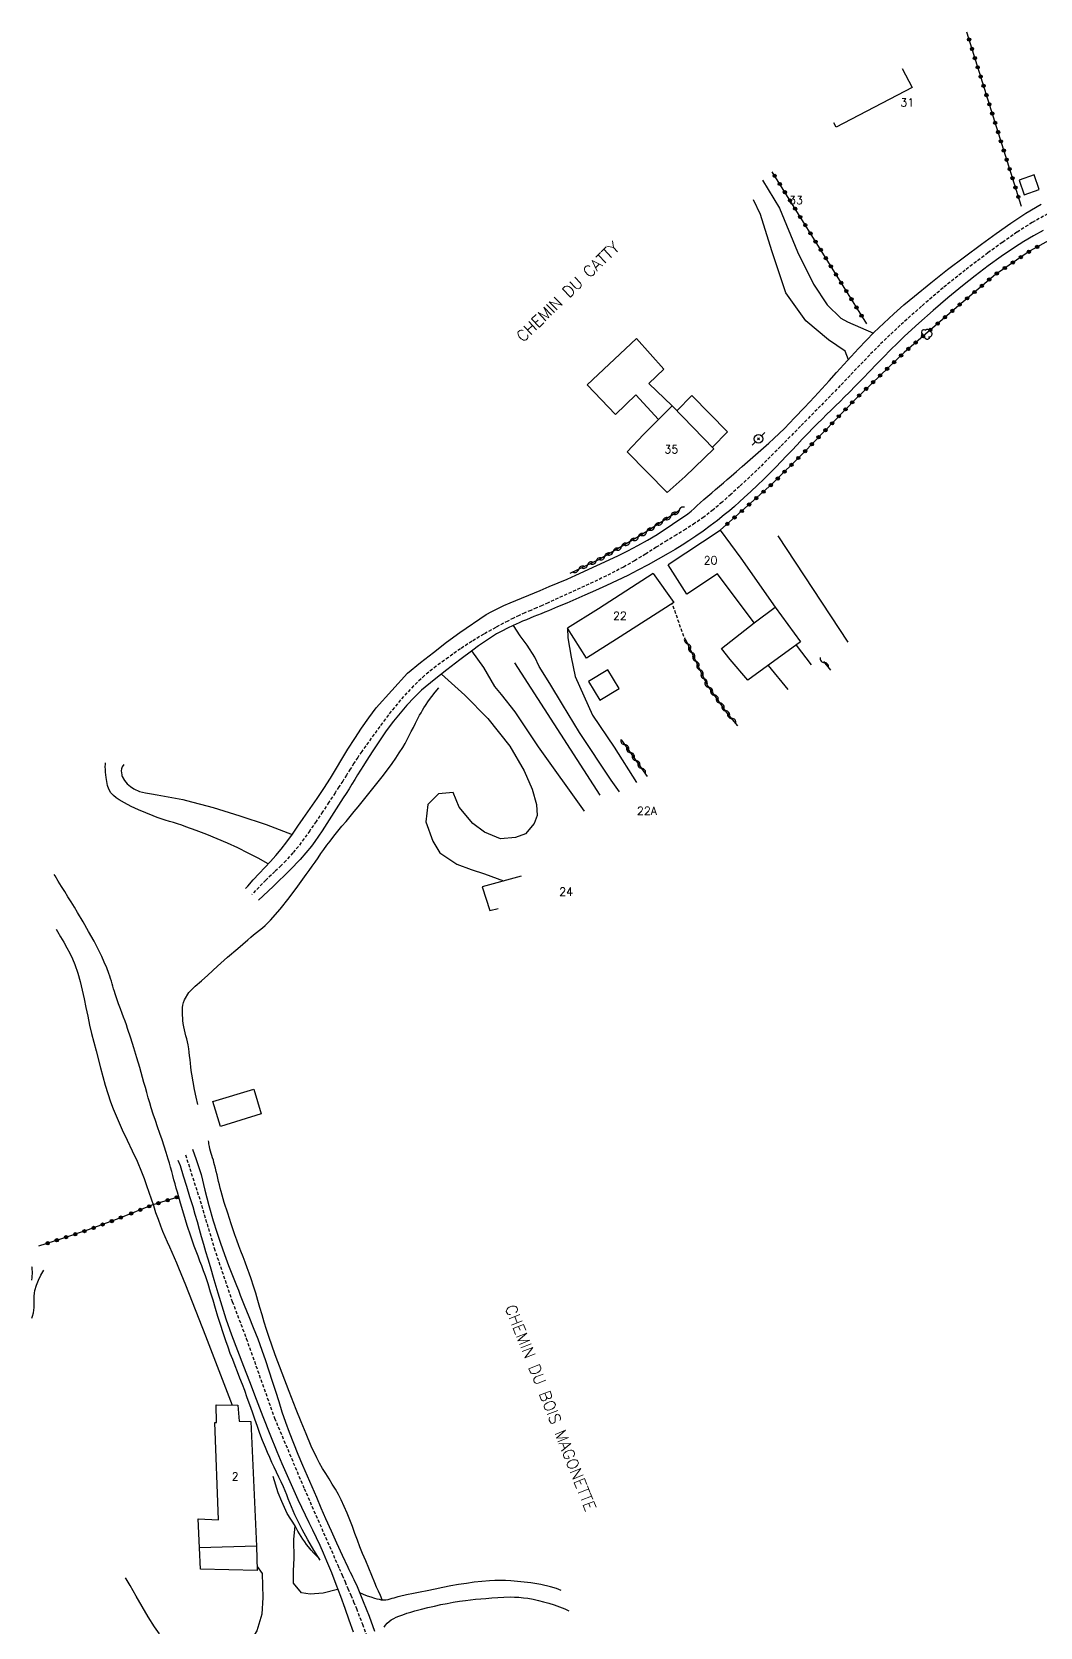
# Model space of a CAD drawing. Header units: millimetres. Extents: x 156000 to 157001, y 155000 to 156000.
# Drawn here: x 156000 to 156156.1, y 155355.5 to 155602.4 of the extents above; entities that cross this region are included whole.
import ezdxf
from ezdxf.enums import TextEntityAlignment as Align

# ---------------------------------------------------------------- set-up
doc = ezdxf.new("R2010")
doc.units = ezdxf.units.MM
doc.linetypes.add('DASHED', pattern=[0.75, 0.5, -0.25])
doc.layers.get('0').update_dxf_attribs({"linetype": 'CONTINUOUS'})
for name, color, linetype in [('W0001', 6, 'DASHED'), ('W0008', 7, 'CONTINUOUS'), ('W0017', 7, 'CONTINUOUS'), ('W0101', 7, 'CONTINUOUS'), ('W0104', 1, 'CONTINUOUS'), ('W0112', 1, 'DASHED'), ('W0211', 2, 'CONTINUOUS'), ('W0214', 2, 'CONTINUOUS'), ('W0300', 7, 'CONTINUOUS'), ('W0310', 3, 'CONTINUOUS'), ('W0323', 7, 'CONTINUOUS'), ('W0473', 7, 'CONTINUOUS'), ('W0501', 5, 'DASHED'), ('W0510', 5, 'CONTINUOUS'), ('W0989', 7, 'CONTINUOUS'), ('W0991', 7, 'CONTINUOUS')]:
    doc.layers.add(name, color=color, linetype=linetype)
doc.styles.get("Standard").update_dxf_attribs({"font": 'romans.shx', "width": 0.85})

# ---------------------------------------------------------------- blocks, each defined once
blk = doc.blocks.new('T473')
for p, q in [((-0.166667, 0.166667), (0.166667, -0.166667)), ((-0.166667, -0.166667), (0.166667, 0.166667)), ((0.500001, 0.500001), (1.000002, 1.000002)), ((-1.000002, -1.000002), (-0.500001, -0.500001))]:
    blk.add_line(p, q)
blk.add_ellipse((0, 0), major_axis=(0.471405, 0.471405), ratio=1, start_param=5.4977871438, end_param=11.780972451)
blk = doc.blocks.new('T300')
for p, q in [((-0.8, 0.51), (-0.86, 0.34)), ((-0.86, 0.34), (-0.86, 0.17)), ((-0.86, 0.17), (-0.74, 0.06)), ((-0.69, 0.63), (-0.8, 0.51)), ((-0.8, -0.06), (-0.74, 0.06)), ((-0.74, 0.06), (-0.69, 0.11)), ((-0.57, 0.69), (-0.69, 0.63)), ((-0.46, 0.69), (-0.57, 0.69)), ((-0.29, 0.63), (-0.46, 0.69)), ((-0.29, 0.63), (-0.17, 0.74)), ((-0.23, 0.57), (-0.29, 0.63)), ((-0.17, 0.74), (-0.06, 0.8)), ((-0.06, 0.8), (0.06, 0.8)), ((0.06, 0.8), (0.23, 0.74)), ((0.23, 0.74), (0.34, 0.63)), ((0.34, 0.63), (0.4, 0.51)), ((0.46, 0.46), (0.34, 0.46)), ((0.4, 0.51), (0.4, 0.46)), ((0.57, 0.4), (0.46, 0.46)), ((0.57, 0.4), (0.69, 0.29)), ((0.69, 0.29), (0.74, 0.17)), ((0.74, 0.06), (0.69, -0.17)), ((0.74, 0.17), (0.74, 0.06)), ((-0.8, -0.17), (-0.8, -0.06)), ((-0.8, -0.23), (-0.8, -0.17)), ((-0.74, -0.34), (-0.8, -0.23)), ((-0.69, -0.4), (-0.74, -0.34)), ((-0.51, -0.46), (-0.69, -0.4)), ((-0.4, -0.46), (-0.51, -0.46)), ((-0.4, -0.46), (-0.34, -0.46)), ((-0.34, -0.46), (-0.34, -0.4)), ((-0.34, -0.51), (-0.34, -0.46)), ((-0.29, -0.63), (-0.34, -0.51)), ((-0.17, -0.74), (-0.29, -0.63)), ((-0.06, -0.8), (-0.17, -0.74)), ((0.06, -0.8), (-0.06, -0.8)), ((0.17, -0.74), (0.06, -0.8)), ((0.23, -0.69), (0.17, -0.74)), ((0.29, -0.46), (0.23, -0.46)), ((0.29, -0.63), (0.23, -0.69)), ((0.46, -0.4), (0.29, -0.46)), ((0.34, -0.51), (0.29, -0.63)), ((0.34, -0.51), (0.34, -0.46)), ((0.57, -0.34), (0.46, -0.4)), ((0.63, -0.29), (0.57, -0.34)), ((0.69, -0.17), (0.63, -0.29))]:
    blk.add_line(p, q)
blk = doc.blocks.new('t310o')
at = {"color": 0, "linetype": 'Continuous'}
for centre, start, end in [((-0.5, 0.38), 216.8699, 323.1304), ((0.5, -0.37), 36.8699, 143.1303)]:
    blk.add_arc(centre, 0.625, start, end, dxfattribs=at)
blk = doc.blocks.new('t323o')
at = {"color": 0, "linetype": 'Continuous'}
for radius in [0.25, 0.15]:
    blk.add_circle((0, 0), radius, dxfattribs=at)

msp = doc.modelspace()

# ---------------------------------------------------------------- linework, layer by layer
at = {"layer": 'W0001'}
for points in [[(156157.31, 155574.25), (156154.89, 155572.9), (156152.55, 155571.41), (156150.28, 155569.83), (156148.05, 155568.21), (156144.54, 155565.55), (156141.11, 155562.79), (156137.76, 155559.94), (156134.48, 155557.01), (156132.87, 155555.51), (156131.3, 155553.98), (156129.75, 155552.42), (156128.22, 155550.84), (156126.71, 155549.25), (156125.19, 155547.66), (156123.66, 155546.08), (156122.12, 155544.52), (156119.01, 155541.37), (156115.92, 155538.22), (156112.79, 155535.09), (156109.58, 155532.05), (156108.24, 155530.82), (156106.89, 155529.61), (156105.5, 155528.44), (156104.06, 155527.32), (156102.68, 155526.35), (156101.25, 155525.44), (156099.8, 155524.56), (156098.36, 155523.68), (156096.69, 155522.63), (156095.03, 155521.58), (156093.34, 155520.56), (156091.62, 155519.58), (156088.96, 155518.21), (156086.26, 155516.92), (156083.54, 155515.68), (156080.83, 155514.43), (156079.94, 155514.03), (156079.04, 155513.63), (156078.14, 155513.25), (156077.24, 155512.87), (156076.34, 155512.48), (156075.45, 155512.08), (156074.56, 155511.66), (156073.68, 155511.22), (156071.82, 155510.23), (156069.97, 155509.19), (156068.16, 155508.09), (156066.39, 155506.93), (156064.49, 155505.6), (156062.62, 155504.23), (156060.81, 155502.77), (156059.1, 155501.19), (156057.07, 155499), (156055.2, 155496.68), (156053.43, 155494.29), (156051.7, 155491.89), (156051.07, 155491), (156050.46, 155490.1), (156049.87, 155489.2), (156049.29, 155488.28), (156048.71, 155487.37), (156048.13, 155486.45), (156047.55, 155485.54), (156046.96, 155484.63), (156045.98, 155483.16), (156045.01, 155481.68), (156044.02, 155480.21), (156043.02, 155478.76), (156042.16, 155477.54), (156041.28, 155476.33), (156040.4, 155475.34), (156039.35, 155474.12), (156038.59, 155473.35), (156037.63, 155472.43), (156036.22, 155471.11), (156034.07, 155468.9)], [(156023.77, 155428.6), (156026.06, 155421.49), (156028.23, 155414.13), (156031.04, 155405.86), (156033.2, 155400.16), (156037.57, 155387.84), (156042.17, 155376.93), (156047.36, 155365.09), (156047.58, 155364.57), (156048.04, 155363.53), (156048.49, 155362.5), (156048.94, 155361.47), (156049.39, 155360.43), (156049.82, 155359.39), (156050.25, 155358.35), (156051.19, 155355.93), (156052.09, 155353.51)]]:
    msp.add_lwpolyline(points, dxfattribs=at)
at = {"layer": 'W0008'}
for points in [[(156033.06, 155469.79), (156033.42, 155470.19), (156034.28, 155471.16), (156035.2, 155472.15), (156036.07, 155473.07), (156036.93, 155473.99), (156037.78, 155474.93), (156038.59, 155475.89), (156039.49, 155477.06), (156040.35, 155478.25), (156041.19, 155479.46), (156042.03, 155480.66), (156043.1, 155482.21), (156044.16, 155483.76), (156045.22, 155485.32), (156046.26, 155486.89), (156048.94, 155491.41), (156050, 155493.03), (156051.06, 155494.65), (156052.16, 155496.25), (156053.32, 155497.8), (156058.17, 155503.16), (156060.16, 155504.78), (156062.17, 155506.37), (156064.21, 155507.93), (156066.28, 155509.46), (156070.34, 155512.21), (156071.25, 155512.69), (156072.17, 155513.16), (156073.1, 155513.61), (156074.04, 155514.04), (156078.7, 155515.96), (156080.09, 155516.54), (156081.48, 155517.13), (156082.87, 155517.72), (156084.25, 155518.32), (156090.76, 155521.33), (156092.29, 155522.11), (156093.81, 155522.92), (156095.32, 155523.75), (156096.81, 155524.61), (156101.6, 155527.8), (156102.07, 155528.23), (156102.54, 155528.66), (156103.01, 155529.09), (156103.48, 155529.52), (156104.08, 155530.04), (156104.67, 155530.56), (156105.27, 155531.08), (156105.87, 155531.59), (156106.48, 155532.1), (156107.08, 155532.62), (156107.68, 155533.13), (156108.28, 155533.65), (156109.13, 155534.38), (156109.97, 155535.12), (156110.82, 155535.85), (156111.66, 155536.59), (156112.48, 155537.3), (156113.31, 155538.01), (156114.12, 155538.73), (156114.92, 155539.47), (156116.53, 155541.04), (156118.1, 155542.66), (156119.65, 155544.29), (156121.19, 155545.93), (156122.35, 155547.17), (156123.49, 155548.42), (156124.62, 155549.67), (156125.75, 155550.93), (156126.89, 155552.19), (156128.03, 155553.43), (156129.2, 155554.66), (156130.39, 155555.86), (156131.91, 155557.33), (156133.47, 155558.75), (156135.05, 155560.15), (156136.66, 155561.51), (156139.21, 155563.59), (156141.8, 155565.63), (156144.43, 155567.61), (156147.08, 155569.55), (156149.33, 155571.19), (156151.59, 155572.81), (156153.9, 155574.35), (156156.3, 155575.76)], [(156156.58, 155571.7), (156155.09, 155570.86), (156153.62, 155569.98), (156152.18, 155569.06), (156150.11, 155567.66), (156148.08, 155566.19), (156146.09, 155564.68), (156144.12, 155563.13), (156141.82, 155561.25), (156139.56, 155559.31), (156137.34, 155557.34), (156135.15, 155555.32), (156134.04, 155554.26), (156132.95, 155553.19), (156131.88, 155552.09), (156130.81, 155550.99), (156129.75, 155549.89), (156128.68, 155548.78), (156127.61, 155547.68), (156126.54, 155546.59), (156125.84, 155545.91), (156125.15, 155545.22), (156124.45, 155544.54), (156123.75, 155543.86), (156123.05, 155543.18), (156122.36, 155542.49), (156121.66, 155541.81), (156120.98, 155541.11), (156120.14, 155540.26), (156119.31, 155539.39), (156118.49, 155538.52), (156117.67, 155537.64), (156116.85, 155536.77), (156116.02, 155535.9), (156115.19, 155535.03), (156114.35, 155534.18), (156113.36, 155533.2), (156112.35, 155532.24), (156111.34, 155531.28), (156110.32, 155530.34), (156109.56, 155529.65), (156108.8, 155528.96), (156108.02, 155528.29), (156107.23, 155527.64), (156106.15, 155526.78), (156105.05, 155525.95), (156103.94, 155525.13), (156102.81, 155524.34), (156101.75, 155523.64), (156100.69, 155522.97), (156099.61, 155522.31), (156098.52, 155521.67), (156096.98, 155520.79), (156095.43, 155519.93), (156093.86, 155519.1), (156092.28, 155518.29), (156090.64, 155517.49), (156088.97, 155516.72), (156087.3, 155515.96), (156085.63, 155515.22), (156084.23, 155514.6), (156082.83, 155514), (156081.42, 155513.41), (156080.01, 155512.82), (156079.44, 155512.59), (156078.87, 155512.35), (156078.29, 155512.13), (156077.72, 155511.9), (156077.15, 155511.67), (156076.57, 155511.43), (156076, 155511.19), (156075.44, 155510.94), (156074.55, 155510.53), (156073.67, 155510.11), (156072.8, 155509.67), (156071.94, 155509.22)], [(156071.94, 155509.22), (156071.01, 155508.61), (156070.09, 155507.99), (156069.18, 155507.36), (156068.28, 155506.71), (156066.26, 155505.22), (156064.26, 155503.69), (156062.28, 155502.13), (156060.33, 155500.54)], [(156060.33, 155500.54), (156059.19, 155499.39), (156058.08, 155498.19), (156057.02, 155496.96), (156055.99, 155495.7), (156054.88, 155494.21), (156053.82, 155492.67), (156052.8, 155491.11), (156051.79, 155489.54), (156051.33, 155488.84), (156050.88, 155488.12), (156050.43, 155487.41), (156049.99, 155486.69), (156049.55, 155485.97), (156049.11, 155485.26), (156048.66, 155484.54), (156048.21, 155483.83), (156047.14, 155482.13), (156046.06, 155480.43), (156044.97, 155478.74), (156043.83, 155477.08), (156043.31, 155476.37), (156041.52, 155474.29), (156039.98, 155472.68), (156037.34, 155470.1), (156035.07, 155468.01)], [(156024.88, 155429.48), (156025.44, 155427.84), (156026.21, 155425.54), (156026.8, 155423.14), (156027.42, 155420.76), (156028.09, 155418.39), (156028.64, 155416.63), (156029.23, 155414.9), (156029.84, 155413.17), (156030.47, 155411.44), (156030.76, 155410.67), (156031.05, 155409.91), (156031.36, 155409.14), (156031.66, 155408.38), (156031.97, 155407.62), (156032.27, 155406.86), (156032.58, 155406.09), (156032.88, 155405.33), (156033.58, 155403.58), (156034.28, 155401.84), (156034.97, 155400.09), (156035.63, 155398.33), (156036.18, 155396.75), (156036.71, 155395.16), (156037.22, 155393.57), (156037.72, 155391.98), (156038.22, 155390.39), (156038.73, 155388.8), (156039.27, 155387.21), (156039.83, 155385.64), (156040.5, 155383.94), (156041.2, 155382.24), (156041.92, 155380.56), (156042.64, 155378.88), (156043.34, 155377.22), (156044.05, 155375.57), (156044.76, 155373.92), (156045.48, 155372.27), (156046.33, 155370.38), (156047.18, 155368.5), (156048.04, 155366.62), (156048.92, 155364.74), (156049.1, 155364.37), (156049.28, 155363.99), (156049.47, 155363.62), (156049.66, 155363.25), (156049.85, 155362.87), (156050.03, 155362.5), (156050.21, 155362.12), (156050.38, 155361.74), (156051.32, 155359.46), (156052.21, 155357.17), (156053.05, 155354.86)], [(156049.8, 155354.69), (156049.15, 155356.53), (156048.49, 155358.38), (156047.82, 155360.23), (156047.14, 155362.06), (156046.43, 155363.89), (156045.69, 155365.71), (156045.17, 155366.91), (156044.63, 155368.1), (156044.07, 155369.28), (156043.5, 155370.46), (156042.93, 155371.63), (156042.36, 155372.81), (156041.8, 155373.99), (156041.25, 155375.17), (156040.41, 155377.02), (156039.58, 155378.88), (156038.77, 155380.74), (156037.98, 155382.62), (156036.88, 155385.3), (156035.82, 155388.01), (156034.77, 155390.72), (156033.73, 155393.43), (156032.8, 155395.84), (156031.87, 155398.26), (156030.96, 155400.69), (156030.1, 155403.13), (156029.45, 155405.15), (156028.83, 155407.18), (156028.24, 155409.22), (156027.64, 155411.26), (156027.3, 155412.42), (156026.96, 155413.57), (156026.63, 155414.73), (156026.29, 155415.89), (156025.96, 155417.05), (156025.63, 155418.21), (156025.29, 155419.37), (156024.95, 155420.52), (156024.47, 155422.11), (156023.98, 155423.7), (156023.49, 155425.28), (156023, 155426.86), (156022.66, 155427.73)]]:
    msp.add_lwpolyline(points, dxfattribs=at)
at = {"layer": 'W0017'}
for points in [[(156113.14, 155579.47), (156115.78, 155575.13), (156118.57, 155568.39), (156121.03, 155563.35), (156123.13, 155560.18), (156125.27, 155558.13), (156126.28, 155557.53), (156130.32, 155555.79)], [(156126.48, 155551.67), (156125.93, 155552.99), (156123.37, 155554.76), (156119.84, 155557.67), (156116.73, 155562.04), (156114.58, 155568.51), (156112.83, 155574.15), (156111.74, 155576.4)], [(156091, 155484.79), (156089.73, 155486.57), (156084.8, 155493.98), (156082.17, 155498.32), (156080.2, 155501.55), (156078.56, 155504.19), (156077.88, 155505.63), (156076.68, 155507.48), (156075.6, 155508.95), (156074.57, 155510.51)], [(156082.92, 155510.11), (156082.97, 155508.61), (156083.49, 155505.65), (156084.11, 155502.65), (156086.79, 155496.65), (156090.18, 155491.67), (156093.63, 155486.25)], [(156085.57, 155481.77), (156078.43, 155491.74), (156074.83, 155497.14), (156072.71, 155499.84), (156071.7, 155501.07), (156070, 155504.04), (156068.11, 155506.59)], [(156063.45, 155503), (156067.07, 155499.76), (156070.61, 155496.15), (156074.01, 155491.86), (156076.25, 155488.03), (156077.46, 155485.18), (156078.13, 155482.83), (156078.23, 155481.14), (156077.8, 155479.89), (156076.43, 155478.26), (156074.87, 155477.7), (156072.58, 155477.51), (156070.07, 155478.51), (156068.3, 155479.87), (156066.19, 155482.41), (156065.24, 155484.7), (156062.98, 155484.46), (156061.34, 155482.8), (156061.01, 155480.11), (156062.07, 155477.16), (156063.19, 155475.36), (156065.79, 155473.6), (156068.01, 155472.76), (156070.09, 155472.11), (156073.01, 155470.98)], [(156014, 155483.29), (156013.53, 155483.56), (156013.06, 155483.87), (156012.62, 155484.22), (156012.25, 155484.65), (156011.94, 155485.19), (156011.72, 155485.78), (156011.59, 155486.39), (156011.5, 155487), (156011.45, 155487.41), (156011.41, 155487.82), (156011.38, 155488.24), (156011.37, 155488.66), (156011.4, 155489.08), (156011.42, 155489.28)], [(156014, 155488.64), (156013.9, 155488.34), (156013.85, 155488.03), (156013.86, 155487.72), (156013.91, 155487.4), (156013.93, 155487.34), (156013.95, 155487.27), (156013.98, 155487.2), (156014, 155487.14)], [(156014.23, 155489.03), (156014, 155488.64)], [(156014, 155487.14), (156014.32, 155486.54), (156014.76, 155486.03), (156015.26, 155485.61), (156015.8, 155485.24), (156016.66, 155484.85), (156017.59, 155484.62), (156018.52, 155484.48), (156019.42, 155484.32), (156019.98, 155484.2), (156020.54, 155484.09), (156021.11, 155484), (156021.67, 155483.9), (156022.24, 155483.81), (156022.8, 155483.7), (156023.37, 155483.59), (156023.92, 155483.45), (156028.08, 155482.33), (156032.21, 155481.08), (156036.29, 155479.7), (156040.33, 155478.2)], [(156036.61, 155473.64), (156035.06, 155474.49), (156033.49, 155475.31), (156031.9, 155476.09), (156030.3, 155476.83), (156028.7, 155477.52), (156027.08, 155478.17), (156025.46, 155478.78), (156023.83, 155479.38), (156023.2, 155479.6), (156022.56, 155479.81), (156021.93, 155480.01), (156021.29, 155480.21), (156020.66, 155480.4), (156020.02, 155480.61), (156019.39, 155480.83), (156018.77, 155481.06), (156017.63, 155481.52), (156016.5, 155481.99), (156015.39, 155482.51), (156014.32, 155483.1), (156014.24, 155483.15), (156014.16, 155483.19), (156014.08, 155483.24), (156014, 155483.29)], [(156040.57, 155369.04), (156040.75, 155371.17), (156039.55, 155373.04), (156038.69, 155374.94), (156038.13, 155376.28), (156037.36, 155378.77)], [(156047.33, 155361.31), (156045.1, 155360.74), (156043.11, 155360.6), (156041.75, 155360.79), (156040.51, 155362.26), (156040.53, 155364.17), (156040.6, 155366.14), (156040.57, 155369.04)], [(156034.87, 155364.84), (156035.67, 155363.77), (156035.75, 155360.08), (156035.61, 155357.48), (156034.84, 155354.89), (156033.3, 155352.45)], [(156081.96, 155361.16), (156081.23, 155361.44), (156080.31, 155361.73), (156078.8, 155362.08), (156077.27, 155362.33), (156075.73, 155362.51), (156074.18, 155362.64), (156073.36, 155362.69), (156072.53, 155362.71), (156071.71, 155362.69), (156070.88, 155362.66), (156069.68, 155362.56), (156068.48, 155362.42), (156067.28, 155362.25), (156066.09, 155362.07), (156064.86, 155361.85), (156063.64, 155361.61), (156062.43, 155361.35), (156061.21, 155361.1), (156060.14, 155360.89), (156059.08, 155360.67), (156058.01, 155360.45), (156056.95, 155360.22), (156056.65, 155360.15), (156056.35, 155360.06), (156056.05, 155359.97), (156055.75, 155359.88), (156055.45, 155359.79), (156055.14, 155359.72), (156054.83, 155359.67), (156054.51, 155359.65), (156054.16, 155359.67), (156053.81, 155359.73), (156053.47, 155359.82), (156053.13, 155359.91), (156052.53, 155360.09), (156051.95, 155360.29), (156051.37, 155360.52), (156050.8, 155360.77)], [(156054.56, 155355.45), (156054.78, 155355.77), (156055.03, 155356.08), (156055.31, 155356.35), (156055.66, 155356.61), (156056.03, 155356.81), (156056.42, 155356.99), (156056.81, 155357.15), (156057.42, 155357.4), (156058.04, 155357.61), (156058.67, 155357.8), (156059.3, 155357.98), (156060.31, 155358.25), (156061.32, 155358.51), (156062.33, 155358.74), (156063.35, 155358.96), (156064.3, 155359.15), (156065.25, 155359.32), (156066.21, 155359.47), (156067.17, 155359.61), (156067.94, 155359.71), (156068.72, 155359.79), (156069.5, 155359.86), (156070.28, 155359.92), (156071.21, 155360), (156072.15, 155360.07), (156073.09, 155360.12), (156074.04, 155360.14), (156074.73, 155360.12), (156075.42, 155360.09), (156076.11, 155360.03), (156076.8, 155359.94), (156077.62, 155359.79), (156078.44, 155359.62), (156079.24, 155359.41), (156080.04, 155359.18), (156080.88, 155358.91), (156081.7, 155358.61), (156082.52, 155358.29), (156083.14, 155358.01)]]:
    msp.add_lwpolyline(points, dxfattribs=at)
at = {"layer": 'W0101'}
for points in [[(156134.76, 155596.77), (156136.31, 155593.8), (156124.56, 155587.65), (156124.18, 155588.36)], [(156106.57, 155525.26), (156098.52, 155519.92)], [(156106.57, 155525.27), (156109.81, 155520.94)], [(156109.81, 155520.94), (156115.12, 155513.38)], [(156096.2, 155518.58), (156087.73, 155513.13), (156082.92, 155510.11)], [(156096.2, 155518.58), (156099.4, 155514.11), (156090.55, 155508.43)], [(156106.15, 155518.53), (156101.42, 155515.4), (156098.52, 155519.92)], [(156111.83, 155510.93), (156106.15, 155518.53)], [(156111.83, 155510.93), (156115.12, 155513.38)], [(156090.55, 155508.43), (156085.9, 155505.47), (156082.92, 155510.11)], [(156075.75, 155471.72), (156069.72, 155470.09), (156070.94, 155466.39), (156072.2, 155466.72)]]:
    msp.add_lwpolyline(points, dxfattribs=at)
for points in [[(156099.15, 155544.51), (156094.7, 155540.09), (156092.18, 155537.43), (156098.36, 155531.1), (156101.15, 155533.6), (156105.61, 155537.9)], [(156033.88, 155387.33), (156034.79, 155368.02), (156025.95, 155367.73), (156025.76, 155372.24), (156028.91, 155372.07), (156028.33, 155387.15), (156028.61, 155387.13), (156028.56, 155389.87), (156031.87, 155389.84), (156032.1, 155387.36), (156032.11, 155387.36)]]:
    msp.add_lwpolyline(points, close=True, dxfattribs=at)
at = {"layer": 'W0104'}
for points in [[(156155.21, 155580.27), (156152.88, 155579.46), (156153.67, 155577.19), (156156, 155578)], [(156089.21, 155503.65), (156086.2, 155501.85), (156087.93, 155498.97), (156090.94, 155500.77)], [(156035.53, 155434.92), (156029.2, 155432.99), (156028.03, 155436.84), (156034.35, 155438.77)]]:
    msp.add_lwpolyline(points, close=True, dxfattribs=at)
for points in [[(156097.06, 155542.44), (156093.53, 155546.22), (156090.4, 155543.17), (156085.98, 155547.77), (156093.61, 155554.95), (156097.85, 155550.22), (156095.55, 155547.99), (156099.15, 155544.51)], [(156105.41, 155538.11), (156107.72, 155540.5), (156102.19, 155546.14), (156099.87, 155543.78)], [(156115.12, 155513.38), (156119.05, 155508.02), (156110.88, 155502.06), (156108.11, 155505.29), (156108.12, 155505.29), (156106.78, 155506.99), (156111.83, 155510.93)], [(156118.33, 155507.49), (156120.67, 155504.46)], [(156114, 155504.33), (156117.07, 155500.64)], [(156034.79, 155368.02), (156034.89, 155364.24), (156026.1, 155364.45), (156025.95, 155367.73)]]:
    msp.add_lwpolyline(points, dxfattribs=at)
at = {"layer": 'W0112'}
msp.add_lwpolyline([(156100.96, 155508.82), (156099.16, 155513.95)], dxfattribs=at)
at = {"layer": 'W0211'}
for points in [[(156025.7, 155436.36), (156025.44, 155437.53), (156025.2, 155438.7), (156024.98, 155439.88), (156024.78, 155441.05), (156024.69, 155441.62), (156024.62, 155442.19), (156024.55, 155442.75), (156024.49, 155443.32), (156024.43, 155443.89), (156024.36, 155444.46), (156024.29, 155445.02), (156024.2, 155445.59), (156024.1, 155446.07), (156023.99, 155446.54), (156023.86, 155447.01), (156023.74, 155447.48), (156023.62, 155447.95), (156023.51, 155448.42), (156023.43, 155448.91), (156023.37, 155449.39), (156023.35, 155449.79), (156023.32, 155450.18), (156023.3, 155450.58), (156023.3, 155450.97), (156023.32, 155451.38), (156023.38, 155451.78), (156023.48, 155452.18), (156023.62, 155452.56), (156024.32, 155453.71), (156025.26, 155454.68), (156026.27, 155455.54), (156027.23, 155456.39), (156028.74, 155457.81), (156030.3, 155459.18), (156031.87, 155460.53), (156033.44, 155461.88), (156033.88, 155462.26), (156034.33, 155462.63), (156034.78, 155462.99), (156035.24, 155463.36), (156035.69, 155463.73), (156036.13, 155464.11), (156036.56, 155464.5), (156036.97, 155464.92), (156038.46, 155466.6), (156039.84, 155468.36), (156041.16, 155470.17), (156042.48, 155471.96), (156042.96, 155472.61), (156043.42, 155473.26), (156043.87, 155473.91), (156044.32, 155474.56), (156044.77, 155475.22), (156045.23, 155475.87), (156045.69, 155476.52), (156046.17, 155477.15), (156046.77, 155477.93), (156047.39, 155478.7), (156048.02, 155479.46), (156048.65, 155480.21), (156049.28, 155480.96), (156049.92, 155481.72), (156050.55, 155482.47), (156051.17, 155483.24), (156052.19, 155484.51), (156053.21, 155485.79), (156054.22, 155487.08), (156055.2, 155488.39), (156055.77, 155489.19), (156056.34, 155489.99), (156056.9, 155490.81), (156057.42, 155491.64), (156057.78, 155492.26), (156058.11, 155492.88), (156058.44, 155493.5), (156058.76, 155494.13), (156059.07, 155494.76), (156059.39, 155495.39), (156059.71, 155496.02), (156060.05, 155496.64), (156060.26, 155497.02), (156060.48, 155497.4), (156060.7, 155497.77), (156060.94, 155498.14), (156061.42, 155498.85), (156061.93, 155499.54), (156062.45, 155500.22), (156063, 155500.88)], [(156014, 155450.46), (156013.72, 155451.21), (156013.43, 155451.97), (156013.16, 155452.74), (156012.89, 155453.5), (156012.77, 155453.89), (156012.65, 155454.29), (156012.54, 155454.68), (156012.42, 155455.07), (156012.31, 155455.47), (156012.19, 155455.86), (156012.06, 155456.25), (156011.92, 155456.64), (156011.58, 155457.53), (156011.21, 155458.41), (156010.82, 155459.28), (156010.4, 155460.14), (156009.62, 155461.66), (156008.79, 155463.15), (156007.94, 155464.64), (156007.08, 155466.11), (156006.59, 155466.93), (156006.09, 155467.74), (156005.59, 155468.54), (156005.08, 155469.34), (156004.57, 155470.15), (156004.07, 155470.95), (156003.58, 155471.77), (156003.44, 155472)], [(156044.65, 155365.83), (156043.67, 155367.39), (156042.74, 155368.98), (156041.86, 155370.6), (156041.02, 155372.24), (156040.73, 155372.85), (156040.46, 155373.46), (156040.2, 155374.08), (156039.95, 155374.71), (156039.71, 155375.33), (156039.46, 155375.96), (156039.21, 155376.58), (156038.94, 155377.2), (156038.6, 155377.96), (156038.25, 155378.71), (156037.9, 155379.47), (156037.54, 155380.22), (156037.18, 155380.97), (156036.83, 155381.73), (156036.49, 155382.49), (156036.17, 155383.26), (156035.73, 155384.35), (156035.32, 155385.45), (156034.92, 155386.55), (156034.52, 155387.66), (156034.14, 155388.77), (156033.75, 155389.88), (156033.36, 155390.98), (156032.96, 155392.09), (156032.59, 155393.05), (156032.22, 155394.01), (156031.85, 155394.97), (156031.47, 155395.93), (156031.1, 155396.89), (156030.73, 155397.85), (156030.37, 155398.82), (156030.03, 155399.79), (156029.6, 155401.04), (156029.2, 155402.3), (156028.82, 155403.56), (156028.44, 155404.82), (156028.06, 155406.08), (156027.68, 155407.35), (156027.28, 155408.6), (156026.86, 155409.86), (156026.59, 155410.62), (156026.31, 155411.39), (156026.02, 155412.15), (156025.73, 155412.91), (156025.43, 155413.67), (156025.15, 155414.44), (156024.87, 155415.2), (156024.6, 155415.97), (156024.05, 155417.67), (156023.53, 155419.38), (156023.02, 155421.1), (156022.53, 155422.82), (156022.35, 155423.45), (156022.17, 155424.1), (156022, 155424.74), (156021.83, 155425.38), (156021.66, 155426.02), (156021.49, 155426.67), (156021.31, 155427.31), (156021.12, 155427.94), (156020.81, 155428.94), (156020.48, 155429.93), (156020.15, 155430.92), (156019.81, 155431.91), (156019.46, 155432.9), (156019.13, 155433.89), (156018.8, 155434.88), (156018.48, 155435.88), (156018.25, 155436.65), (156018.02, 155437.43), (156017.8, 155438.21), (156017.58, 155438.99), (156017.36, 155439.77), (156017.14, 155440.55), (156016.92, 155441.33), (156016.69, 155442.11), (156016.24, 155443.62), (156015.79, 155445.13), (156015.32, 155446.64), (156014.83, 155448.14), (156014.63, 155448.72), (156014.43, 155449.3), (156014.21, 155449.88), (156014, 155450.46)], [(156054.24, 155359.7), (156053.96, 155360.36), (156053.67, 155361.02), (156053.39, 155361.68), (156053.11, 155362.34), (156052.64, 155363.47), (156052.16, 155364.59), (156051.69, 155365.72), (156051.22, 155366.85), (156050.81, 155367.89), (156050.41, 155368.94), (156050.02, 155369.99), (156049.63, 155371.04), (156049.23, 155372.08), (156048.82, 155373.13), (156048.38, 155374.16), (156047.9, 155375.17), (156047.47, 155376.01), (156047, 155376.83), (156046.52, 155377.63), (156046.02, 155378.43), (156045.51, 155379.23), (156045.02, 155380.03), (156044.55, 155380.85), (156044.11, 155381.68), (156043.24, 155383.51), (156042.45, 155385.38), (156041.69, 155387.26), (156040.94, 155389.14), (156039.83, 155391.95), (156038.74, 155394.77), (156037.69, 155397.61), (156036.68, 155400.46), (156036.32, 155401.57), (156035.98, 155402.69), (156035.65, 155403.81), (156035.32, 155404.93), (156035, 155406.05), (156034.67, 155407.17), (156034.33, 155408.28), (156033.96, 155409.39), (156033.67, 155410.25), (156033.35, 155411.1), (156033.03, 155411.96), (156032.7, 155412.8), (156032.37, 155413.65), (156032.04, 155414.5), (156031.73, 155415.36), (156031.42, 155416.21), (156030.86, 155417.88), (156030.32, 155419.55), (156029.8, 155421.22), (156029.31, 155422.91), (156029.17, 155423.43), (156029.04, 155423.94), (156028.91, 155424.46), (156028.8, 155424.98), (156028.68, 155425.51), (156028.56, 155426.03), (156028.43, 155426.54), (156028.3, 155427.06), (156028.2, 155427.41), (156028.1, 155427.76), (156027.99, 155428.11), (156027.88, 155428.46), (156027.77, 155428.81), (156027.67, 155429.16), (156027.57, 155429.51), (156027.49, 155429.86), (156027.45, 155430.08), (156027.41, 155430.3), (156027.38, 155430.53), (156027.36, 155430.75)]]:
    msp.add_lwpolyline(points, dxfattribs=at)
at = {"layer": 'W0214'}
for points in [[(156003.76, 155463.5), (156003.96, 155463.15), (156004.45, 155462.32), (156004.93, 155461.49), (156005.41, 155460.65), (156005.86, 155459.79), (156006.28, 155458.92), (156006.65, 155458.03), (156007.1, 155456.73), (156007.48, 155455.4), (156007.81, 155454.06), (156008.1, 155452.72), (156008.37, 155451.37), (156008.64, 155450.03), (156008.93, 155448.68), (156009.25, 155447.35), (156009.93, 155444.7), (156010.6, 155442.04), (156011.33, 155439.39), (156012.18, 155436.79), (156012.6, 155435.69), (156013.04, 155434.6), (156013.51, 155433.53), (156014, 155432.46)], [(156014, 155432.46), (156014.77, 155430.84), (156015.54, 155429.22), (156016.29, 155427.59), (156016.98, 155425.93), (156017.38, 155424.9), (156017.75, 155423.86), (156018.11, 155422.81), (156018.46, 155421.77), (156018.81, 155420.72), (156019.16, 155419.67), (156019.53, 155418.63), (156019.92, 155417.6), (156020.25, 155416.78), (156020.59, 155415.96), (156020.95, 155415.14), (156021.3, 155414.33), (156021.66, 155413.51), (156022.02, 155412.7), (156022.37, 155411.89), (156022.71, 155411.07), (156023.77, 155408.45), (156024.8, 155405.82), (156025.83, 155403.19), (156026.86, 155400.56), (156027.9, 155397.89), (156028.94, 155395.21), (156029.98, 155392.53), (156031.01, 155389.85)], [(156044.55, 155366.02), (156044.11, 155366.47), (156043.68, 155366.93), (156043.27, 155367.4), (156042.86, 155367.88), (156042.55, 155368.27), (156042.25, 155368.67), (156041.96, 155369.08), (156041.68, 155369.49), (156041.43, 155369.9), (156041.19, 155370.32), (156040.96, 155370.74), (156040.75, 155371.17)]]:
    msp.add_lwpolyline(points, dxfattribs=at)
at = {"layer": 'W0300'}
for points in [[(156115.52, 155524.4), (156126.35, 155507.93)], [(156087.99, 155484.25), (156074.79, 155504.75)]]:
    msp.add_lwpolyline(points, dxfattribs=at)
at = {"layer": 'W0310'}
for points in [[(156100.3, 155528.35), (156094.26, 155524.44), (156087.93, 155520.78), (156083.32, 155518.6)], [(156109.33, 155494.98), (156107.74, 155496.92), (156104.55, 155501.34), (156101.21, 155508.42)], [(156122.57, 155504.96), (156123.66, 155503.61)], [(156091.32, 155492.77), (156095.3, 155487.17)]]:
    msp.add_lwpolyline(points, dxfattribs=at)
at = {"layer": 'W0323'}
for points in [[(156144.75, 155602.42), (156153.21, 155575.46)], [(156129.29, 155557.22), (156114.64, 155580.77)], [(156231.43, 155535.84), (156218.61, 155549.1), (156210.96, 155556.62), (156206.18, 155561.3), (156198.52, 155568.01), (156192.95, 155571.63), (156186.64, 155574.33), (156180.98, 155575.76), (156174.45, 155575.87), (156166.61, 155574.36), (156160.95, 155572.06), (156154.57, 155568.51), (156149.2, 155564.88), (156143.52, 155560.08), (156135.1, 155552.81), (156127.57, 155545.61), (156119.5, 155537.25), (156114.65, 155532.44), (156106.57, 155525.27)], [(156022.73, 155422.1), (156018.59, 155420.78), (156014, 155418.96)], [(156014, 155418.96), (156013.03, 155418.58), (156008.73, 155416.96), (156004.75, 155415.66), (156001.02, 155414.43)]]:
    msp.add_lwpolyline(points, dxfattribs=at)
at = {"layer": 'W0501'}
msp.add_lwpolyline([(156000, 155409.16), (156000.01, 155409.22), (156000.04, 155409.55), (156000.06, 155409.87), (156000.07, 155410.19), (156000.07, 155410.52), (156000.05, 155410.84), (156000.02, 155411.16), (156000, 155411.25)], dxfattribs=at)
at = {"layer": 'W0510'}
for points in [[(156000, 155403.29), (156000.11, 155403.63), (156000.24, 155404.11), (156000.31, 155404.54), (156000.34, 155404.97), (156000.35, 155405.41), (156000.35, 155405.84), (156000.35, 155406.27), (156000.36, 155406.71), (156000.4, 155407.15), (156000.48, 155407.58), (156000.72, 155408.4), (156001.03, 155409.2), (156001.4, 155409.98), (156001.83, 155410.71)], [(156019.76, 155354.43), (156019.01, 155355.5), (156018.01, 155357.07), (156017.07, 155358.67), (156016.15, 155360.29), (156015.22, 155361.9), (156014.92, 155362.43), (156014.61, 155362.96), (156014.51, 155363.13)]]:
    msp.add_lwpolyline(points, dxfattribs=at)

# ---------------------------------------------------------------- block references
at = {"layer": 'W0300'}
msp.add_blockref('T300', (156138.64, 155555.61), dxfattribs=at)
at = {"layer": 'W0310'}
for p, rotation in [((156098.95, 155527.48), 212.9383136217788), ((156100.21, 155528.29), 212.9383136217788), ((156095.18, 155525.03), 212.9383136217788), ((156096.43, 155525.85), 212.9383136217788), ((156097.69, 155526.66), 212.9383136217788), ((156091.31, 155522.73), 210.0714380457321), ((156092.61, 155523.48), 210.0714380457321), ((156093.91, 155524.23), 210.0714380457321), ((156087.39, 155520.52), 205.3141187756258), ((156088.71, 155521.23), 210.0714380457321), ((156090.01, 155521.98), 210.0714380457321), ((156084.68, 155519.24), 205.3141187756258), ((156086.04, 155519.88), 205.3141187756258), ((156101.54, 155507.71), 115.2852589285479), ((156102.19, 155506.35), 115.2852589285479), ((156102.83, 155504.99), 115.2852589285479), ((156103.47, 155503.64), 115.2852589285479), ((156122.71, 155504.78), 309.0113879188129), ((156104.11, 155502.28), 115.2852589285479), ((156104.82, 155500.97), 125.7931388815542), ((156105.7, 155499.75), 125.7931388815542), ((156106.58, 155498.53), 125.7931388815542), ((156107.45, 155497.32), 125.7931388815542), ((156108.38, 155496.14), 129.438822408277), ((156091.82, 155492.06), 305.4356450307482), ((156092.69, 155490.84), 305.4356450307482), ((156093.56, 155489.62), 305.4356450307482), ((156094.43, 155488.4), 305.4356450307482)]:
    msp.add_blockref('t310o', p, dxfattribs=dict(at, rotation=rotation))
at = {"layer": 'W0323'}
for p, rotation in [((156145.13, 155601.23), 287.4123153979677), ((156145.58, 155599.79), 287.4123153979677), ((156146.03, 155598.36), 287.4123153979677), ((156146.47, 155596.93), 287.4123153979677), ((156146.92, 155595.5), 287.4123153979677), ((156147.37, 155594.07), 287.4123153979677), ((156147.82, 155592.64), 287.4123153979677), ((156148.27, 155591.21), 287.4123153979677), ((156148.72, 155589.78), 287.4123153979677), ((156149.17, 155588.34), 287.4123153979677), ((156149.62, 155586.91), 287.4123153979677), ((156150.06, 155585.48), 287.4123153979677), ((156150.51, 155584.05), 287.4123153979677), ((156150.96, 155582.62), 287.4123153979677), ((156115.03, 155580.14), 121.8785744286967), ((156151.41, 155581.19), 287.4123153979677), ((156151.86, 155579.76), 287.4123153979677), ((156115.82, 155578.87), 121.8785744286967), ((156116.61, 155577.6), 121.8785744286967), ((156152.31, 155578.33), 287.4123153979677), ((156117.4, 155576.32), 121.8785744286967), ((156118.19, 155575.05), 121.8785744286967), ((156152.76, 155576.89), 287.4123153979677), ((156118.99, 155573.77), 121.8785744286967), ((156119.78, 155572.5), 121.8785744286967), ((156120.57, 155571.23), 121.8785744286967), ((156121.36, 155569.95), 121.8785744286967), ((156122.16, 155568.68), 121.8785744286967), ((156122.95, 155567.41), 121.8785744286967), ((156153.15, 155567.55), 214.0578145909038), ((156154.39, 155568.39), 214.0578145909038), ((156155.69, 155569.13), 209.0766910273556), ((156123.74, 155566.13), 121.8785744286967), ((156124.53, 155564.86), 121.8785744286967), ((156149.42, 155565.03), 214.0578145909038), ((156150.66, 155565.87), 214.0578145909038), ((156151.91, 155566.71), 214.0578145909038), ((156125.32, 155563.58), 121.8785744286967), ((156126.12, 155562.31), 121.8785744286967), ((156147.11, 155563.11), 220.1688913455503), ((156148.26, 155564.08), 220.1688913455503), ((156126.91, 155561.04), 121.8785744286967), ((156143.67, 155560.21), 220.1688913455503), ((156144.82, 155561.18), 220.1688913455503), ((156145.97, 155562.15), 220.1688913455503), ((156127.7, 155559.76), 121.8785744286967), ((156128.49, 155558.49), 121.8785744286967), ((156141.4, 155558.25), 220.8207513058974), ((156142.54, 155559.23), 220.8207513058974), ((156138, 155555.31), 220.8207513058974), ((156139.13, 155556.29), 220.8207513058974), ((156140.27, 155557.27), 220.8207513058974), ((156135.73, 155553.35), 220.8207513058974), ((156136.86, 155554.33), 220.8207513058974), ((156132.44, 155550.27), 223.7114029661027), ((156133.53, 155551.31), 223.7114029661027), ((156134.61, 155552.34), 223.7114029661027), ((156130.28, 155548.2), 223.7114029661027), ((156131.36, 155549.23), 223.7114029661027), ((156127.04, 155545.07), 225.9932271701066), ((156128.11, 155546.13), 223.7114029661027), ((156129.19, 155547.16), 223.7114029661027), ((156124.96, 155542.91), 225.9932271701066), ((156126, 155543.99), 225.9932271701066), ((156122.88, 155540.75), 225.9932271701066), ((156123.92, 155541.83), 225.9932271701066), ((156120.79, 155538.59), 225.9932271701066), ((156121.83, 155539.67), 225.9932271701066), ((156117.63, 155535.4), 224.7985055366427), ((156118.69, 155536.45), 224.7985055366427), ((156119.75, 155537.51), 225.9932271701066), ((156115.5, 155533.28), 224.7985055366427), ((156116.56, 155534.34), 224.7985055366427), ((156112.18, 155530.25), 221.5991735044292), ((156113.3, 155531.24), 221.5991735044292), ((156114.42, 155532.24), 221.5991735044292), ((156109.94, 155528.25), 221.5991735044292), ((156111.06, 155529.25), 221.5991735044292), ((156107.69, 155526.26), 221.5991735044292), ((156108.81, 155527.26), 221.5991735044292), ((156021.03, 155421.56), 197.6352922815556), ((156022.46, 155422.01), 197.6352922815556), ((156015.39, 155419.52), 201.612931358121), ((156016.79, 155420.07), 201.612931358121), ((156018.18, 155420.62), 201.612931358121), ((156019.6, 155421.1), 197.6352922815556), ((156008.15, 155416.77), 198.0890162446665), ((156009.56, 155417.27), 200.645129402113), ((156010.96, 155417.8), 200.645129402113), ((156012.37, 155418.33), 200.645129402113), ((156013.77, 155418.87), 201.6129313589482), ((156002.45, 155414.9), 198.1715961549891), ((156003.87, 155415.37), 198.1715961549891), ((156005.3, 155415.84), 198.0890162446665), ((156006.72, 155416.3), 198.0890162446665)]:
    msp.add_blockref('t323o', p, dxfattribs=dict(at, rotation=rotation))
at = {"layer": 'W0473'}
msp.add_blockref('T473', (156112.52, 155539.43), dxfattribs=at)

# ---------------------------------------------------------------- texts
at = {"layer": 'W0989'}
for s, rotation, p in [('CHEMIN DU CATTY', 43.9557, (156076.05, 155554.28)), ('CHEMIN DU BOIS MAGONETTE', 291.613, (156073.22, 155404.96))]:
    msp.add_text(s, height=1.75, rotation=rotation, dxfattribs=at).set_placement(p)
at = {"layer": 'W0991'}
for s, p in [('31', (156135.56, 155591.5)), ('33', (156118.33, 155576.39)), ('35', (156099.02, 155537.8)), ('20', (156105.1, 155520.62)), ('22', (156091.06, 155512.02)), ('22A', (156095.25, 155481.82)), ('24', (156082.73, 155469.32)), ('2', (156031.47, 155378.8))]:
    msp.add_text(s, height=1.25, dxfattribs=at).set_placement(p, align=Align.MIDDLE_CENTER)

doc.saveas('drawing.dxf')
